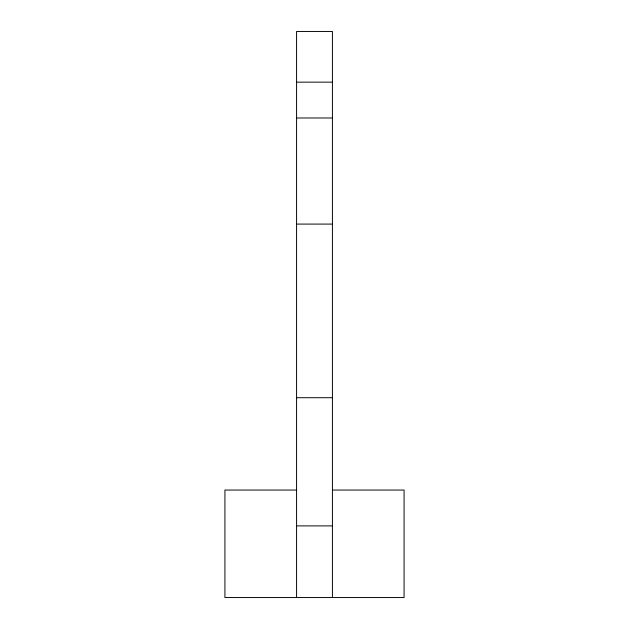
<?xml version="1.0" encoding="UTF-8"?>
<svg xmlns="http://www.w3.org/2000/svg" width="629" height="629" viewBox="0 0 629 629"><rect width="100%" height="100%" fill="white"/><g stroke="black" fill="none" stroke-linecap="round" stroke-linejoin="round"><path stroke-width="0.94" d="M296.581 82.155L332.419 82.155M296.581 117.985L332.419 117.985M296.581 224.089L332.419 224.089M296.581 397.709L332.419 397.709M296.581 490.054L224.923 490.054L224.923 597.55L404.077 597.55L404.077 490.054L332.419 490.054M296.581 525.891L332.419 525.891M332.419 597.55L332.419 31.45L296.581 31.45L296.581 597.55"/></g></svg>
